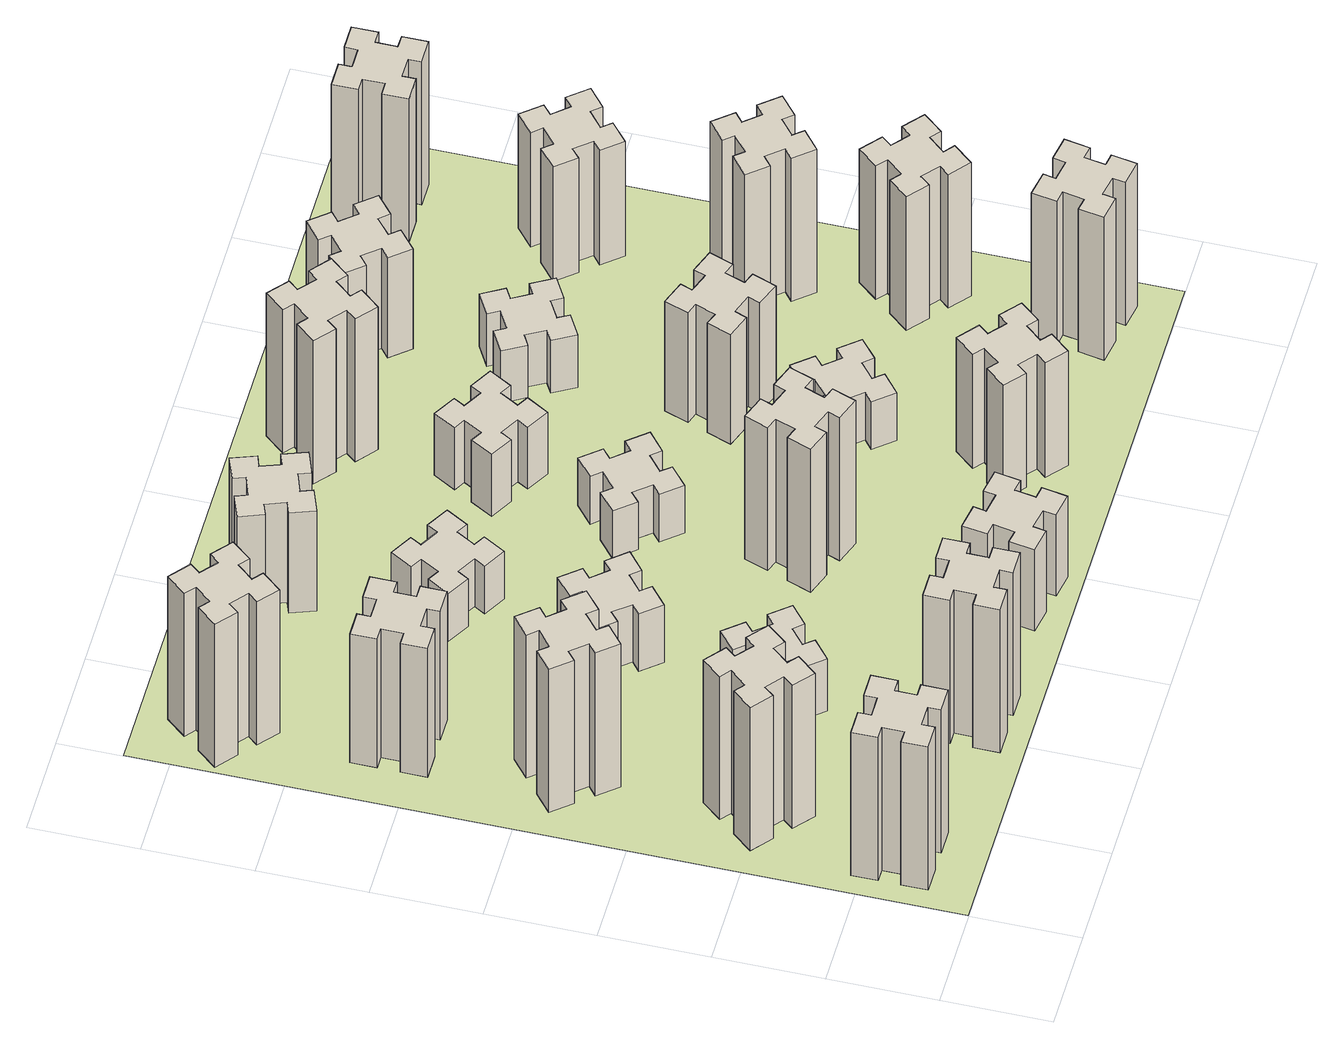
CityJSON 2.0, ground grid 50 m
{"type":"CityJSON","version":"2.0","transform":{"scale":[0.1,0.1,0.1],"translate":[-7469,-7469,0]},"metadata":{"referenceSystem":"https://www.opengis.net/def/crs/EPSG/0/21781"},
"CityObjects":{
"building1":{"type":"Building","attributes":{"class":"1000","function":"1000","usage":"1000","yearOfConstruction":2016,"roofType":"1000","measuredHeight":90,"storeysAboveGround":30,"storeysBelowGround":0},"geometry":[{"type":"Solid","lod":"1","boundaries":[[[[0,1,2,3,4,5,6,7,8,9,10,11,12,13,14,15,16,17,18,19]],[[17,16,20,21]],[[16,15,22,20]],[[15,14,23,22]],[[14,13,24,23]],[[13,12,25,24]],[[12,11,26,25]],[[11,10,27,26]],[[10,9,28,27]],[[9,8,29,28]],[[8,7,30,29]],[[7,6,31,30]],[[6,5,32,31]],[[5,4,33,32]],[[4,3,34,33]],[[3,2,35,34]],[[2,1,36,35]],[[1,0,37,36]],[[0,19,38,37]],[[19,18,39,38]],[[18,17,21,39]],[[24,25,26,27,28,29,30,31,32,33,34,35,36,37,38,39,21,20,22,23]]]]}]},
"building2":{"type":"Building","attributes":{"class":"1000","function":"1000","usage":"1000","yearOfConstruction":2016,"roofType":"1000","measuredHeight":90,"storeysAboveGround":30,"storeysBelowGround":0},"geometry":[{"type":"Solid","lod":"1","boundaries":[[[[40,41,42,43,44,45,46,47,48,49,50,51,52,53,54,55,56,57,58,59]],[[57,56,60,61]],[[56,55,62,60]],[[55,54,63,62]],[[54,53,64,63]],[[53,52,65,64]],[[52,51,66,65]],[[51,50,67,66]],[[50,49,68,67]],[[49,48,69,68]],[[48,47,70,69]],[[47,46,71,70]],[[46,45,72,71]],[[45,44,73,72]],[[44,43,74,73]],[[43,42,75,74]],[[42,41,76,75]],[[41,40,77,76]],[[40,59,78,77]],[[59,58,79,78]],[[58,57,61,79]],[[64,65,66,67,68,69,70,71,72,73,74,75,76,77,78,79,61,60,62,63]]]]}]},
"building3":{"type":"Building","attributes":{"class":"1000","function":"1000","usage":"1000","yearOfConstruction":2016,"roofType":"1000","measuredHeight":90,"storeysAboveGround":30,"storeysBelowGround":0},"geometry":[{"type":"Solid","lod":"1","boundaries":[[[[80,81,82,83,84,85,86,87,88,89,90,91,92,93,94,95,96,97,98,99]],[[97,96,100,101]],[[96,95,102,100]],[[95,94,103,102]],[[94,93,104,103]],[[93,92,105,104]],[[92,91,106,105]],[[91,90,107,106]],[[90,89,108,107]],[[89,88,109,108]],[[88,87,110,109]],[[87,86,111,110]],[[86,85,112,111]],[[85,84,113,112]],[[84,83,114,113]],[[83,82,115,114]],[[82,81,116,115]],[[81,80,117,116]],[[80,99,118,117]],[[99,98,119,118]],[[98,97,101,119]],[[104,105,106,107,108,109,110,111,112,113,114,115,116,117,118,119,101,100,102,103]]]]}]},
"building4":{"type":"Building","attributes":{"class":"1000","function":"1000","usage":"1000","yearOfConstruction":2016,"roofType":"1000","measuredHeight":81,"storeysAboveGround":30,"storeysBelowGround":0},"geometry":[{"type":"Solid","lod":"1","boundaries":[[[[120,121,122,123,124,125,126,127,128,129,130,131,132,133,134,135,136,137,138,139]],[[137,136,140,141]],[[136,135,142,140]],[[135,134,143,142]],[[134,133,144,143]],[[133,132,145,144]],[[132,131,146,145]],[[131,130,147,146]],[[130,129,148,147]],[[129,128,149,148]],[[128,127,150,149]],[[127,126,151,150]],[[126,125,152,151]],[[125,124,153,152]],[[124,123,154,153]],[[123,122,155,154]],[[122,121,156,155]],[[121,120,157,156]],[[120,139,158,157]],[[139,138,159,158]],[[138,137,141,159]],[[144,145,146,147,148,149,150,151,152,153,154,155,156,157,158,159,141,140,142,143]]]]}]},
"building5":{"type":"Building","attributes":{"class":"1000","function":"1000","usage":"1000","yearOfConstruction":2016,"roofType":"1000","measuredHeight":90,"storeysAboveGround":30,"storeysBelowGround":0},"geometry":[{"type":"Solid","lod":"1","boundaries":[[[[160,161,162,163,164,165,166,167,168,169,170,171,172,173,174,175,176,177,178,179]],[[177,176,180,181]],[[176,175,182,180]],[[175,174,183,182]],[[174,173,184,183]],[[173,172,185,184]],[[172,171,186,185]],[[171,170,187,186]],[[170,169,188,187]],[[169,168,189,188]],[[168,167,190,189]],[[167,166,191,190]],[[166,165,192,191]],[[165,164,193,192]],[[164,163,194,193]],[[163,162,195,194]],[[162,161,196,195]],[[161,160,197,196]],[[160,179,198,197]],[[179,178,199,198]],[[178,177,181,199]],[[184,185,186,187,188,189,190,191,192,193,194,195,196,197,198,199,181,180,182,183]]]]}]},
"building6":{"type":"Building","attributes":{"class":"1000","function":"1000","usage":"1000","yearOfConstruction":2016,"roofType":"1000","measuredHeight":90,"storeysAboveGround":30,"storeysBelowGround":0},"geometry":[{"type":"Solid","lod":"1","boundaries":[[[[200,201,202,203,204,205,206,207,208,209,210,211,212,213,214,215,216,217,218,219]],[[217,216,220,221]],[[216,215,222,220]],[[215,214,223,222]],[[214,213,224,223]],[[213,212,225,224]],[[212,211,226,225]],[[211,210,227,226]],[[210,209,228,227]],[[209,208,229,228]],[[208,207,230,229]],[[207,206,231,230]],[[206,205,232,231]],[[205,204,233,232]],[[204,203,234,233]],[[203,202,235,234]],[[202,201,236,235]],[[201,200,237,236]],[[200,219,238,237]],[[219,218,239,238]],[[218,217,221,239]],[[224,225,226,227,228,229,230,231,232,233,234,235,236,237,238,239,221,220,222,223]]]]}]},
"building7":{"type":"Building","attributes":{"class":"1000","function":"1000","usage":"1000","yearOfConstruction":2016,"roofType":"1000","measuredHeight":33,"storeysAboveGround":30,"storeysBelowGround":0},"geometry":[{"type":"Solid","lod":"1","boundaries":[[[[240,241,242,243,244,245,246,247,248,249,250,251,252,253,254,255,256,257,258,259]],[[257,256,260,261]],[[256,255,262,260]],[[255,254,263,262]],[[254,253,264,263]],[[253,252,265,264]],[[252,251,266,265]],[[251,250,267,266]],[[250,249,268,267]],[[249,248,269,268]],[[248,247,270,269]],[[247,246,271,270]],[[246,245,272,271]],[[245,244,273,272]],[[244,243,274,273]],[[243,242,275,274]],[[242,241,276,275]],[[241,240,277,276]],[[240,259,278,277]],[[259,258,279,278]],[[258,257,261,279]],[[264,265,266,267,268,269,270,271,272,273,274,275,276,277,278,279,261,260,262,263]]]]}]},
"building8":{"type":"Building","attributes":{"class":"1000","function":"1000","usage":"1000","yearOfConstruction":2016,"roofType":"1000","measuredHeight":36,"storeysAboveGround":30,"storeysBelowGround":0},"geometry":[{"type":"Solid","lod":"1","boundaries":[[[[280,281,282,283,284,285,286,287,288,289,290,291,292,293,294,295,296,297,298,299]],[[297,296,300,301]],[[296,295,302,300]],[[295,294,303,302]],[[294,293,304,303]],[[293,292,305,304]],[[292,291,306,305]],[[291,290,307,306]],[[290,289,308,307]],[[289,288,309,308]],[[288,287,310,309]],[[287,286,311,310]],[[286,285,312,311]],[[285,284,313,312]],[[284,283,314,313]],[[283,282,315,314]],[[282,281,316,315]],[[281,280,317,316]],[[280,299,318,317]],[[299,298,319,318]],[[298,297,301,319]],[[304,305,306,307,308,309,310,311,312,313,314,315,316,317,318,319,301,300,302,303]]]]}]},
"building9":{"type":"Building","attributes":{"class":"1000","function":"1000","usage":"1000","yearOfConstruction":2016,"roofType":"1000","measuredHeight":51,"storeysAboveGround":30,"storeysBelowGround":0},"geometry":[{"type":"Solid","lod":"1","boundaries":[[[[320,321,322,323,324,325,326,327,328,329,330,331,332,333,334,335,336,337,338,339]],[[337,336,340,341]],[[336,335,342,340]],[[335,334,343,342]],[[334,333,344,343]],[[333,332,345,344]],[[332,331,346,345]],[[331,330,347,346]],[[330,329,348,347]],[[329,328,349,348]],[[328,327,350,349]],[[327,326,351,350]],[[326,325,352,351]],[[325,324,353,352]],[[324,323,354,353]],[[323,322,355,354]],[[322,321,356,355]],[[321,320,357,356]],[[320,339,358,357]],[[339,338,359,358]],[[338,337,341,359]],[[344,345,346,347,348,349,350,351,352,353,354,355,356,357,358,359,341,340,342,343]]]]}]},
"building10":{"type":"Building","attributes":{"class":"1000","function":"1000","usage":"1000","yearOfConstruction":2016,"roofType":"1000","measuredHeight":30,"storeysAboveGround":30,"storeysBelowGround":0},"geometry":[{"type":"Solid","lod":"1","boundaries":[[[[360,361,362,363,364,365,366,367,368,369,370,371,372,373,374,375,376,377,378,379]],[[377,376,380,381]],[[376,375,382,380]],[[375,374,383,382]],[[374,373,384,383]],[[373,372,385,384]],[[372,371,386,385]],[[371,370,387,386]],[[370,369,388,387]],[[369,368,389,388]],[[368,367,390,389]],[[367,366,391,390]],[[366,365,392,391]],[[365,364,393,392]],[[364,363,394,393]],[[363,362,395,394]],[[362,361,396,395]],[[361,360,397,396]],[[360,379,398,397]],[[379,378,399,398]],[[378,377,381,399]],[[384,385,386,387,388,389,390,391,392,393,394,395,396,397,398,399,381,380,382,383]]]]}]},
"building11":{"type":"Building","attributes":{"class":"1000","function":"1000","usage":"1000","yearOfConstruction":2016,"roofType":"1000","measuredHeight":63,"storeysAboveGround":30,"storeysBelowGround":0},"geometry":[{"type":"Solid","lod":"1","boundaries":[[[[400,401,402,403,404,405,406,407,408,409,410,411,412,413,414,415,416,417,418,419]],[[417,416,420,421]],[[416,415,422,420]],[[415,414,423,422]],[[414,413,424,423]],[[413,412,425,424]],[[412,411,426,425]],[[411,410,427,426]],[[410,409,428,427]],[[409,408,429,428]],[[408,407,430,429]],[[407,406,431,430]],[[406,405,432,431]],[[405,404,433,432]],[[404,403,434,433]],[[403,402,435,434]],[[402,401,436,435]],[[401,400,437,436]],[[400,419,438,437]],[[419,418,439,438]],[[418,417,421,439]],[[424,425,426,427,428,429,430,431,432,433,434,435,436,437,438,439,421,420,422,423]]]]}]},
"building12":{"type":"Building","attributes":{"class":"1000","function":"1000","usage":"1000","yearOfConstruction":2016,"roofType":"1000","measuredHeight":90,"storeysAboveGround":30,"storeysBelowGround":0},"geometry":[{"type":"Solid","lod":"1","boundaries":[[[[440,441,442,443,444,445,446,447,448,449,450,451,452,453,454,455,456,457,458,459]],[[457,456,460,461]],[[456,455,462,460]],[[455,454,463,462]],[[454,453,464,463]],[[453,452,465,464]],[[452,451,466,465]],[[451,450,467,466]],[[450,449,468,467]],[[449,448,469,468]],[[448,447,470,469]],[[447,446,471,470]],[[446,445,472,471]],[[445,444,473,472]],[[444,443,474,473]],[[443,442,475,474]],[[442,441,476,475]],[[441,440,477,476]],[[440,459,478,477]],[[459,458,479,478]],[[458,457,461,479]],[[464,465,466,467,468,469,470,471,472,473,474,475,476,477,478,479,461,460,462,463]]]]}]},
"building13":{"type":"Building","attributes":{"class":"1000","function":"1000","usage":"1000","yearOfConstruction":2016,"roofType":"1000","measuredHeight":30,"storeysAboveGround":30,"storeysBelowGround":0},"geometry":[{"type":"Solid","lod":"1","boundaries":[[[[480,481,482,483,484,485,486,487,488,489,490,491,492,493,494,495,496,497,498,499]],[[497,496,500,501]],[[496,495,502,500]],[[495,494,503,502]],[[494,493,504,503]],[[493,492,505,504]],[[492,491,506,505]],[[491,490,507,506]],[[490,489,508,507]],[[489,488,509,508]],[[488,487,510,509]],[[487,486,511,510]],[[486,485,512,511]],[[485,484,513,512]],[[484,483,514,513]],[[483,482,515,514]],[[482,481,516,515]],[[481,480,517,516]],[[480,499,518,517]],[[499,498,519,518]],[[498,497,501,519]],[[504,505,506,507,508,509,510,511,512,513,514,515,516,517,518,519,501,500,502,503]]]]}]},
"building14":{"type":"Building","attributes":{"class":"1000","function":"1000","usage":"1000","yearOfConstruction":2016,"roofType":"1000","measuredHeight":39,"storeysAboveGround":30,"storeysBelowGround":0},"geometry":[{"type":"Solid","lod":"1","boundaries":[[[[520,521,522,523,524,525,526,527,528,529,530,531,532,533,534,535,536,537,538,539]],[[537,536,540,541]],[[536,535,542,540]],[[535,534,543,542]],[[534,533,544,543]],[[533,532,545,544]],[[532,531,546,545]],[[531,530,547,546]],[[530,529,548,547]],[[529,528,549,548]],[[528,527,550,549]],[[527,526,551,550]],[[526,525,552,551]],[[525,524,553,552]],[[524,523,554,553]],[[523,522,555,554]],[[522,521,556,555]],[[521,520,557,556]],[[520,539,558,557]],[[539,538,559,558]],[[538,537,541,559]],[[544,545,546,547,548,549,550,551,552,553,554,555,556,557,558,559,541,540,542,543]]]]}]},
"building15":{"type":"Building","attributes":{"class":"1000","function":"1000","usage":"1000","yearOfConstruction":2016,"roofType":"1000","measuredHeight":72,"storeysAboveGround":30,"storeysBelowGround":0},"geometry":[{"type":"Solid","lod":"1","boundaries":[[[[560,561,562,563,564,565,566,567,568,569,570,571,572,573,574,575,576,577,578,579]],[[577,576,580,581]],[[576,575,582,580]],[[575,574,583,582]],[[574,573,584,583]],[[573,572,585,584]],[[572,571,586,585]],[[571,570,587,586]],[[570,569,588,587]],[[569,568,589,588]],[[568,567,590,589]],[[567,566,591,590]],[[566,565,592,591]],[[565,564,593,592]],[[564,563,594,593]],[[563,562,595,594]],[[562,561,596,595]],[[561,560,597,596]],[[560,579,598,597]],[[579,578,599,598]],[[578,577,581,599]],[[584,585,586,587,588,589,590,591,592,593,594,595,596,597,598,599,581,580,582,583]]]]}]},
"building16":{"type":"Building","attributes":{"class":"1000","function":"1000","usage":"1000","yearOfConstruction":2016,"roofType":"1000","measuredHeight":90,"storeysAboveGround":30,"storeysBelowGround":0},"geometry":[{"type":"Solid","lod":"1","boundaries":[[[[600,601,602,603,604,605,606,607,608,609,610,611,612,613,614,615,616,617,618,619]],[[617,616,620,621]],[[616,615,622,620]],[[615,614,623,622]],[[614,613,624,623]],[[613,612,625,624]],[[612,611,626,625]],[[611,610,627,626]],[[610,609,628,627]],[[609,608,629,628]],[[608,607,630,629]],[[607,606,631,630]],[[606,605,632,631]],[[605,604,633,632]],[[604,603,634,633]],[[603,602,635,634]],[[602,601,636,635]],[[601,600,637,636]],[[600,619,638,637]],[[619,618,639,638]],[[618,617,621,639]],[[624,625,626,627,628,629,630,631,632,633,634,635,636,637,638,639,621,620,622,623]]]]}]},
"building17":{"type":"Building","attributes":{"class":"1000","function":"1000","usage":"1000","yearOfConstruction":2016,"roofType":"1000","measuredHeight":30,"storeysAboveGround":30,"storeysBelowGround":0},"geometry":[{"type":"Solid","lod":"1","boundaries":[[[[640,641,642,643,644,645,646,647,648,649,650,651,652,653,654,655,656,657,658,659]],[[657,656,660,661]],[[656,655,662,660]],[[655,654,663,662]],[[654,653,664,663]],[[653,652,665,664]],[[652,651,666,665]],[[651,650,667,666]],[[650,649,668,667]],[[649,648,669,668]],[[648,647,670,669]],[[647,646,671,670]],[[646,645,672,671]],[[645,644,673,672]],[[644,643,674,673]],[[643,642,675,674]],[[642,641,676,675]],[[641,640,677,676]],[[640,659,678,677]],[[659,658,679,678]],[[658,657,661,679]],[[664,665,666,667,668,669,670,671,672,673,674,675,676,677,678,679,661,660,662,663]]]]}]},
"building18":{"type":"Building","attributes":{"class":"1000","function":"1000","usage":"1000","yearOfConstruction":2016,"roofType":"1000","measuredHeight":69,"storeysAboveGround":30,"storeysBelowGround":0},"geometry":[{"type":"Solid","lod":"1","boundaries":[[[[680,681,682,683,684,685,686,687,688,689,690,691,692,693,694,695,696,697,698,699]],[[697,696,700,701]],[[696,695,702,700]],[[695,694,703,702]],[[694,693,704,703]],[[693,692,705,704]],[[692,691,706,705]],[[691,690,707,706]],[[690,689,708,707]],[[689,688,709,708]],[[688,687,710,709]],[[687,686,711,710]],[[686,685,712,711]],[[685,684,713,712]],[[684,683,714,713]],[[683,682,715,714]],[[682,681,716,715]],[[681,680,717,716]],[[680,699,718,717]],[[699,698,719,718]],[[698,697,701,719]],[[704,705,706,707,708,709,710,711,712,713,714,715,716,717,718,719,701,700,702,703]]]]}]},
"building19":{"type":"Building","attributes":{"class":"1000","function":"1000","usage":"1000","yearOfConstruction":2016,"roofType":"1000","measuredHeight":33,"storeysAboveGround":30,"storeysBelowGround":0},"geometry":[{"type":"Solid","lod":"1","boundaries":[[[[720,721,722,723,724,725,726,727,728,729,730,731,732,733,734,735,736,737,738,739]],[[737,736,740,741]],[[736,735,742,740]],[[735,734,743,742]],[[734,733,744,743]],[[733,732,745,744]],[[732,731,746,745]],[[731,730,747,746]],[[730,729,748,747]],[[729,728,749,748]],[[728,727,750,749]],[[727,726,751,750]],[[726,725,752,751]],[[725,724,753,752]],[[724,723,754,753]],[[723,722,755,754]],[[722,721,756,755]],[[721,720,757,756]],[[720,739,758,757]],[[739,738,759,758]],[[738,737,741,759]],[[744,745,746,747,748,749,750,751,752,753,754,755,756,757,758,759,741,740,742,743]]]]}]},
"building20":{"type":"Building","attributes":{"class":"1000","function":"1000","usage":"1000","yearOfConstruction":2016,"roofType":"1000","measuredHeight":90,"storeysAboveGround":30,"storeysBelowGround":0},"geometry":[{"type":"Solid","lod":"1","boundaries":[[[[760,761,762,763,764,765,766,767,768,769,770,771,772,773,774,775,776,777,778,779]],[[777,776,780,781]],[[776,775,782,780]],[[775,774,783,782]],[[774,773,784,783]],[[773,772,785,784]],[[772,771,786,785]],[[771,770,787,786]],[[770,769,788,787]],[[769,768,789,788]],[[768,767,790,789]],[[767,766,791,790]],[[766,765,792,791]],[[765,764,793,792]],[[764,763,794,793]],[[763,762,795,794]],[[762,761,796,795]],[[761,760,797,796]],[[760,779,798,797]],[[779,778,799,798]],[[778,777,781,799]],[[784,785,786,787,788,789,790,791,792,793,794,795,796,797,798,799,781,780,782,783]]]]}]},
"building21":{"type":"Building","attributes":{"class":"1000","function":"1000","usage":"1000","yearOfConstruction":2016,"roofType":"1000","measuredHeight":63,"storeysAboveGround":30,"storeysBelowGround":0},"geometry":[{"type":"Solid","lod":"1","boundaries":[[[[800,801,802,803,804,805,806,807,808,809,810,811,812,813,814,815,816,817,818,819]],[[817,816,820,821]],[[816,815,822,820]],[[815,814,823,822]],[[814,813,824,823]],[[813,812,825,824]],[[812,811,826,825]],[[811,810,827,826]],[[810,809,828,827]],[[809,808,829,828]],[[808,807,830,829]],[[807,806,831,830]],[[806,805,832,831]],[[805,804,833,832]],[[804,803,834,833]],[[803,802,835,834]],[[802,801,836,835]],[[801,800,837,836]],[[800,819,838,837]],[[819,818,839,838]],[[818,817,821,839]],[[824,825,826,827,828,829,830,831,832,833,834,835,836,837,838,839,821,820,822,823]]]]}]},
"building22":{"type":"Building","attributes":{"class":"1000","function":"1000","usage":"1000","yearOfConstruction":2016,"roofType":"1000","measuredHeight":84,"storeysAboveGround":30,"storeysBelowGround":0},"geometry":[{"type":"Solid","lod":"1","boundaries":[[[[840,841,842,843,844,845,846,847,848,849,850,851,852,853,854,855,856,857,858,859]],[[857,856,860,861]],[[856,855,862,860]],[[855,854,863,862]],[[854,853,864,863]],[[853,852,865,864]],[[852,851,866,865]],[[851,850,867,866]],[[850,849,868,867]],[[849,848,869,868]],[[848,847,870,869]],[[847,846,871,870]],[[846,845,872,871]],[[845,844,873,872]],[[844,843,874,873]],[[843,842,875,874]],[[842,841,876,875]],[[841,840,877,876]],[[840,859,878,877]],[[859,858,879,878]],[[858,857,861,879]],[[864,865,866,867,868,869,870,871,872,873,874,875,876,877,878,879,861,860,862,863]]]]}]},
"building23":{"type":"Building","attributes":{"class":"1000","function":"1000","usage":"1000","yearOfConstruction":2016,"roofType":"1000","measuredHeight":90,"storeysAboveGround":30,"storeysBelowGround":0},"geometry":[{"type":"Solid","lod":"1","boundaries":[[[[880,881,882,883,884,885,886,887,888,889,890,891,892,893,894,895,896,897,898,899]],[[897,896,900,901]],[[896,895,902,900]],[[895,894,903,902]],[[894,893,904,903]],[[893,892,905,904]],[[892,891,906,905]],[[891,890,907,906]],[[890,889,908,907]],[[889,888,909,908]],[[888,887,910,909]],[[887,886,911,910]],[[886,885,912,911]],[[885,884,913,912]],[[884,883,914,913]],[[883,882,915,914]],[[882,881,916,915]],[[881,880,917,916]],[[880,899,918,917]],[[899,898,919,918]],[[898,897,901,919]],[[904,905,906,907,908,909,910,911,912,913,914,915,916,917,918,919,901,900,902,903]]]]}]},
"building24":{"type":"Building","attributes":{"class":"1000","function":"1000","usage":"1000","yearOfConstruction":2016,"roofType":"1000","measuredHeight":72,"storeysAboveGround":30,"storeysBelowGround":0},"geometry":[{"type":"Solid","lod":"1","boundaries":[[[[920,921,922,923,924,925,926,927,928,929,930,931,932,933,934,935,936,937,938,939]],[[937,936,940,941]],[[936,935,942,940]],[[935,934,943,942]],[[934,933,944,943]],[[933,932,945,944]],[[932,931,946,945]],[[931,930,947,946]],[[930,929,948,947]],[[929,928,949,948]],[[928,927,950,949]],[[927,926,951,950]],[[926,925,952,951]],[[925,924,953,952]],[[924,923,954,953]],[[923,922,955,954]],[[922,921,956,955]],[[921,920,957,956]],[[920,939,958,957]],[[939,938,959,958]],[[938,937,941,959]],[[944,945,946,947,948,949,950,951,952,953,954,955,956,957,958,959,941,940,942,943]]]]}]},
"building25":{"type":"Building","attributes":{"class":"1000","function":"1000","usage":"1000","yearOfConstruction":2016,"roofType":"1000","measuredHeight":90,"storeysAboveGround":30,"storeysBelowGround":0},"geometry":[{"type":"Solid","lod":"1","boundaries":[[[[960,961,962,963,964,965,966,967,968,969,970,971,972,973,974,975,976,977,978,979]],[[977,976,980,981]],[[976,975,982,980]],[[975,974,983,982]],[[974,973,984,983]],[[973,972,985,984]],[[972,971,986,985]],[[971,970,987,986]],[[970,969,988,987]],[[969,968,989,988]],[[968,967,990,989]],[[967,966,991,990]],[[966,965,992,991]],[[965,964,993,992]],[[964,963,994,993]],[[963,962,995,994]],[[962,961,996,995]],[[961,960,997,996]],[[960,979,998,997]],[[979,978,999,998]],[[978,977,981,999]],[[984,985,986,987,988,989,990,991,992,993,994,995,996,997,998,999,981,980,982,983]]]]}]},
"landuse1":{"type":"LandUse","attributes":{"name":"plot1","function":"1010"},"geometry":[{"type":"MultiSurface","lod":"1","boundaries":[[[1000,1001,1002,1003]]]}]}
},
"vertices":[
[165,425,0],[165,325,0],[105,325,0],[105,205,0],[225,205,0],[225,265,0],[325,265,0],[325,205,0],[445,205,0],[445,325,0],[385,325,0],[385,425,0],[445,425,0],[445,545,0],[325,545,0],[325,485,0],[225,485,0],[225,545,0],[105,545,0],[105,425,0],[225,485,900],[225,545,900],[325,485,900],[325,545,900],[445,545,900],[445,425,900],[385,425,900],[385,325,900],[445,325,900],[445,205,900],[325,205,900],[325,265,900],[225,265,900],[225,205,900],[105,205,900],[105,325,900],[165,325,900],[165,425,900],[105,425,900],[105,545,900],
[484,1067,0],[408,1132,0],[446,1178,0],[354,1255,0],[277,1163,0],[323,1124,0],[259,1048,0],[213,1086,0],[136,994,0],[228,917,0],[266,963,0],[343,899,0],[304,853,0],[396,776,0],[473,868,0],[427,906,0],[492,983,0],[538,944,0],[615,1036,0],[523,1113,0],[492,983,900],[538,944,900],[427,906,900],[473,868,900],[396,776,900],[304,853,900],[343,899,900],[266,963,900],[228,917,900],[136,994,900],[213,1086,900],[259,1048,900],[323,1124,900],[277,1163,900],[354,1255,900],[446,1178,900],[408,1132,900],[484,1067,900],[523,1113,900],[615,1036,900],
[492,1888,0],[427,1964,0],[473,2003,0],[396,2095,0],[304,2018,0],[343,1972,0],[266,1907,0],[228,1953,0],[136,1876,0],[213,1784,0],[259,1823,0],[323,1746,0],[277,1708,0],[354,1616,0],[446,1693,0],[408,1739,0],[484,1803,0],[523,1757,0],[615,1834,0],[538,1926,0],[484,1803,900],[523,1757,900],[408,1739,900],[446,1693,900],[354,1616,900],[277,1708,900],[323,1746,900],[259,1823,900],[213,1784,900],[136,1876,900],[228,1953,900],[266,1907,900],[343,1972,900],[304,2018,900],[396,2095,900],[473,2003,900],[427,1964,900],[492,1888,900],[538,1926,900],[615,1834,900],
[485,2545,0],[485,2645,0],[545,2645,0],[545,2765,0],[425,2765,0],[425,2705,0],[325,2705,0],[325,2765,0],[205,2765,0],[205,2645,0],[265,2645,0],[265,2545,0],[205,2545,0],[205,2425,0],[325,2425,0],[325,2485,0],[425,2485,0],[425,2425,0],[545,2425,0],[545,2545,0],[425,2485,810],[425,2425,810],[325,2485,810],[325,2425,810],[205,2425,810],[205,2545,810],[265,2545,810],[265,2645,810],[205,2645,810],[205,2765,810],[325,2765,810],[325,2705,810],[425,2705,810],[425,2765,810],[545,2765,810],[545,2645,810],[485,2645,810],[485,2545,810],[545,2545,810],[545,2425,810],
[1225,225,0],[1225,325,0],[1285,325,0],[1285,445,0],[1165,445,0],[1165,385,0],[1065,385,0],[1065,445,0],[945,445,0],[945,325,0],[1005,325,0],[1005,225,0],[945,225,0],[945,105,0],[1065,105,0],[1065,165,0],[1165,165,0],[1165,105,0],[1285,105,0],[1285,225,0],[1165,165,900],[1165,105,900],[1065,165,900],[1065,105,900],[945,105,900],[945,225,900],[1005,225,900],[1005,325,900],[945,325,900],[945,445,900],[1065,445,900],[1065,385,900],[1165,385,900],[1165,445,900],[1285,445,900],[1285,325,900],[1225,325,900],[1225,225,900],[1285,225,900],[1285,105,900],
[384,3387,0],[308,3452,0],[346,3498,0],[254,3575,0],[177,3483,0],[223,3444,0],[159,3368,0],[113,3406,0],[36,3314,0],[128,3237,0],[166,3283,0],[243,3219,0],[204,3173,0],[296,3096,0],[373,3188,0],[327,3226,0],[392,3303,0],[438,3264,0],[515,3356,0],[423,3433,0],[392,3303,900],[438,3264,900],[327,3226,900],[373,3188,900],[296,3096,900],[204,3173,900],[243,3219,900],[166,3283,900],[128,3237,900],[36,3314,900],[113,3406,900],[159,3368,900],[223,3444,900],[177,3483,900],[254,3575,900],[346,3498,900],[308,3452,900],[384,3387,900],[423,3433,900],[515,3356,900],
[983,1232,0],[906,1167,0],[868,1213,0],[776,1136,0],[853,1044,0],[899,1083,0],[963,1006,0],[917,968,0],[994,876,0],[1086,953,0],[1048,999,0],[1124,1063,0],[1163,1017,0],[1255,1094,0],[1178,1186,0],[1132,1148,0],[1067,1224,0],[1113,1263,0],[1036,1355,0],[944,1278,0],[1067,1224,330],[1113,1263,330],[1132,1148,330],[1178,1186,330],[1255,1094,330],[1163,1017,330],[1124,1063,330],[1048,999,330],[1086,953,330],[994,876,330],[917,968,330],[963,1006,330],[899,1083,330],[853,1044,330],[776,1136,330],[868,1213,330],[906,1167,330],[983,1232,330],[944,1278,330],[1036,1355,330],
[1083,1972,0],[1006,1907,0],[968,1953,0],[876,1876,0],[953,1784,0],[999,1823,0],[1063,1746,0],[1017,1708,0],[1094,1616,0],[1186,1693,0],[1148,1739,0],[1224,1803,0],[1263,1757,0],[1355,1834,0],[1278,1926,0],[1232,1888,0],[1167,1964,0],[1213,2003,0],[1136,2095,0],[1044,2018,0],[1167,1964,360],[1213,2003,360],[1232,1888,360],[1278,1926,360],[1355,1834,360],[1263,1757,360],[1224,1803,360],[1148,1739,360],[1186,1693,360],[1094,1616,360],[1017,1708,360],[1063,1746,360],[999,1823,360],[953,1784,360],[876,1876,360],[968,1953,360],[1006,1907,360],[1083,1972,360],[1044,2018,360],[1136,2095,360],
[1756,344,0],[1738,245,0],[1679,256,0],[1658,137,0],[1777,117,0],[1787,176,0],[1885,158,0],[1875,99,0],[1993,78,0],[2014,197,0],[1955,207,0],[1972,305,0],[2031,295,0],[2052,413,0],[1934,434,0],[1924,375,0],[1825,392,0],[1836,451,0],[1717,472,0],[1697,354,0],[1825,392,510],[1836,451,510],[1924,375,510],[1934,434,510],[2052,413,510],[2031,295,510],[1972,305,510],[1955,207,510],[2014,197,510],[1993,78,510],[1875,99,510],[1885,158,510],[1787,176,510],[1777,117,510],[1658,137,510],[1679,256,510],[1738,245,510],[1756,344,510],[1697,354,510],[1717,472,510],
[1314,2666,0],[1227,2716,0],[1257,2768,0],[1153,2828,0],[1093,2724,0],[1145,2694,0],[1095,2607,0],[1043,2637,0],[983,2533,0],[1087,2473,0],[1117,2525,0],[1204,2475,0],[1174,2423,0],[1278,2363,0],[1338,2467,0],[1286,2497,0],[1336,2584,0],[1388,2554,0],[1448,2658,0],[1344,2718,0],[1336,2584,300],[1388,2554,300],[1286,2497,300],[1338,2467,300],[1278,2363,300],[1174,2423,300],[1204,2475,300],[1117,2525,300],[1087,2473,300],[983,2533,300],[1043,2637,300],[1095,2607,300],[1145,2694,300],[1093,2724,300],[1153,2828,300],[1257,2768,300],[1227,2716,300],[1314,2666,300],[1344,2718,300],[1448,2658,300],
[1125,3456,0],[1031,3422,0],[1010,3478,0],[897,3437,0],[939,3324,0],[995,3345,0],[1029,3251,0],[973,3230,0],[1014,3117,0],[1127,3159,0],[1106,3215,0],[1200,3249,0],[1220,3193,0],[1333,3234,0],[1292,3347,0],[1236,3326,0],[1202,3420,0],[1258,3440,0],[1217,3553,0],[1104,3512,0],[1202,3420,630],[1258,3440,630],[1236,3326,630],[1292,3347,630],[1333,3234,630],[1220,3193,630],[1200,3249,630],[1106,3215,630],[1127,3159,630],[1014,3117,630],[973,3230,630],[1029,3251,630],[995,3345,630],[939,3324,630],[897,3437,630],[1010,3478,630],[1031,3422,630],[1125,3456,630],[1104,3512,630],[1217,3553,630],
[1769,1300,0],[1735,1206,0],[1679,1227,0],[1637,1114,0],[1750,1073,0],[1771,1129,0],[1865,1095,0],[1844,1039,0],[1957,997,0],[1998,1110,0],[1942,1131,0],[1976,1225,0],[2032,1204,0],[2073,1317,0],[1960,1358,0],[1940,1302,0],[1846,1336,0],[1867,1392,0],[1754,1433,0],[1713,1320,0],[1846,1336,900],[1867,1392,900],[1940,1302,900],[1960,1358,900],[2073,1317,900],[2032,1204,900],[1976,1225,900],[1942,1131,900],[1998,1110,900],[1957,997,900],[1844,1039,900],[1865,1095,900],[1771,1129,900],[1750,1073,900],[1637,1114,900],[1679,1227,900],[1735,1206,900],[1769,1300,900],[1713,1320,900],[1754,1433,900],
[1972,1988,0],[1907,2064,0],[1953,2103,0],[1876,2195,0],[1784,2118,0],[1823,2072,0],[1746,2007,0],[1708,2053,0],[1616,1976,0],[1693,1884,0],[1739,1923,0],[1803,1846,0],[1757,1808,0],[1834,1716,0],[1926,1793,0],[1888,1839,0],[1964,1903,0],[2003,1857,0],[2095,1934,0],[2018,2026,0],[1964,1903,300],[2003,1857,300],[1888,1839,300],[1926,1793,300],[1834,1716,300],[1757,1808,300],[1803,1846,300],[1739,1923,300],[1693,1884,300],[1616,1976,300],[1708,2053,300],[1746,2007,300],[1823,2072,300],[1784,2118,300],[1876,2195,300],[1953,2103,300],[1907,2064,300],[1972,1988,300],[2018,2026,300],[2095,1934,300],
[2026,2497,0],[2076,2584,0],[2128,2554,0],[2188,2658,0],[2084,2718,0],[2054,2666,0],[1967,2716,0],[1997,2768,0],[1893,2828,0],[1833,2724,0],[1885,2694,0],[1835,2607,0],[1783,2637,0],[1723,2533,0],[1827,2473,0],[1857,2525,0],[1944,2475,0],[1914,2423,0],[2018,2363,0],[2078,2467,0],[1944,2475,390],[1914,2423,390],[1857,2525,390],[1827,2473,390],[1723,2533,390],[1783,2637,390],[1835,2607,390],[1885,2694,390],[1833,2724,390],[1893,2828,390],[1997,2768,390],[1967,2716,390],[2054,2666,390],[2084,2718,390],[2188,2658,390],[2128,2554,390],[2076,2584,390],[2026,2497,390],[2078,2467,390],[2018,2363,390],
[2486,423,0],[2563,359,0],[2524,313,0],[2616,236,0],[2693,328,0],[2647,366,0],[2712,443,0],[2758,404,0],[2835,496,0],[2743,573,0],[2704,527,0],[2628,592,0],[2666,638,0],[2574,715,0],[2497,623,0],[2543,584,0],[2479,508,0],[2433,546,0],[2356,454,0],[2448,377,0],[2479,508,720],[2433,546,720],[2543,584,720],[2497,623,720],[2574,715,720],[2666,638,720],[2628,592,720],[2704,527,720],[2743,573,720],[2835,496,720],[2758,404,720],[2712,443,720],[2647,366,720],[2693,328,720],[2616,236,720],[2524,313,720],[2563,359,720],[2486,423,720],[2448,377,720],[2356,454,720],
[1846,3283,0],[1923,3219,0],[1884,3173,0],[1976,3096,0],[2053,3188,0],[2007,3226,0],[2072,3303,0],[2118,3264,0],[2195,3356,0],[2103,3433,0],[2064,3387,0],[1988,3452,0],[2026,3498,0],[1934,3575,0],[1857,3483,0],[1903,3444,0],[1839,3368,0],[1793,3406,0],[1716,3314,0],[1808,3237,0],[1839,3368,900],[1793,3406,900],[1903,3444,900],[1857,3483,900],[1934,3575,900],[2026,3498,900],[1988,3452,900],[2064,3387,900],[2103,3433,900],[2195,3356,900],[2118,3264,900],[2072,3303,900],[2007,3226,900],[2053,3188,900],[1976,3096,900],[1884,3173,900],[1923,3219,900],[1846,3283,900],[1808,3237,900],[1716,3314,900],
[2563,1332,0],[2486,1267,0],[2448,1313,0],[2356,1236,0],[2433,1144,0],[2479,1183,0],[2543,1106,0],[2497,1068,0],[2574,976,0],[2666,1053,0],[2628,1099,0],[2704,1163,0],[2743,1117,0],[2835,1194,0],[2758,1286,0],[2712,1248,0],[2647,1324,0],[2693,1363,0],[2616,1455,0],[2524,1378,0],[2647,1324,300],[2693,1363,300],[2712,1248,300],[2758,1286,300],[2835,1194,300],[2743,1117,300],[2704,1163,300],[2628,1099,300],[2666,1053,300],[2574,976,300],[2497,1068,300],[2543,1106,300],[2479,1183,300],[2433,1144,300],[2356,1236,300],[2448,1313,300],[2486,1267,300],[2563,1332,300],[2524,1378,300],[2616,1455,300],
[2682,1671,0],[2716,1765,0],[2772,1744,0],[2813,1857,0],[2700,1898,0],[2680,1842,0],[2586,1876,0],[2607,1932,0],[2494,1973,0],[2453,1860,0],[2509,1840,0],[2475,1746,0],[2419,1767,0],[2377,1654,0],[2490,1613,0],[2511,1669,0],[2605,1635,0],[2584,1579,0],[2697,1537,0],[2738,1650,0],[2605,1635,690],[2584,1579,690],[2511,1669,690],[2490,1613,690],[2377,1654,690],[2419,1767,690],[2475,1746,690],[2509,1840,690],[2453,1860,690],[2494,1973,690],[2607,1932,690],[2586,1876,690],[2680,1842,690],[2700,1898,690],[2813,1857,690],[2772,1744,690],[2716,1765,690],[2682,1671,690],[2738,1650,690],[2697,1537,690],
[2475,2584,0],[2525,2497,0],[2473,2467,0],[2533,2363,0],[2637,2423,0],[2607,2475,0],[2694,2525,0],[2724,2473,0],[2828,2533,0],[2768,2637,0],[2716,2607,0],[2666,2694,0],[2718,2724,0],[2658,2828,0],[2554,2768,0],[2584,2716,0],[2497,2666,0],[2467,2718,0],[2363,2658,0],[2423,2554,0],[2497,2666,330],[2467,2718,330],[2584,2716,330],[2554,2768,330],[2658,2828,330],[2718,2724,330],[2666,2694,330],[2716,2607,330],[2768,2637,330],[2828,2533,330],[2724,2473,330],[2694,2525,330],[2607,2475,330],[2637,2423,330],[2533,2363,330],[2473,2467,330],[2525,2497,330],[2475,2584,330],[2423,2554,330],[2363,2658,330],
[3504,475,0],[3405,492,0],[3416,551,0],[3297,572,0],[3277,454,0],[3336,444,0],[3318,345,0],[3259,356,0],[3238,237,0],[3357,217,0],[3367,276,0],[3465,258,0],[3455,199,0],[3573,178,0],[3594,297,0],[3535,307,0],[3552,405,0],[3611,395,0],[3632,513,0],[3514,534,0],[3552,405,900],[3611,395,900],[3535,307,900],[3594,297,900],[3573,178,900],[3455,199,900],[3465,258,900],[3367,276,900],[3357,217,900],[3238,237,900],[3259,356,900],[3318,345,900],[3336,444,900],[3277,454,900],[3297,572,900],[3416,551,900],[3405,492,900],[3504,475,900],[3514,534,900],[3632,513,900],
[2712,3368,0],[2647,3444,0],[2693,3483,0],[2616,3575,0],[2524,3498,0],[2563,3452,0],[2486,3387,0],[2448,3433,0],[2356,3356,0],[2433,3264,0],[2479,3303,0],[2543,3226,0],[2497,3188,0],[2574,3096,0],[2666,3173,0],[2628,3219,0],[2704,3283,0],[2743,3237,0],[2835,3314,0],[2758,3406,0],[2704,3283,630],[2743,3237,630],[2628,3219,630],[2666,3173,630],[2574,3096,630],[2497,3188,630],[2543,3226,630],[2479,3303,630],[2433,3264,630],[2356,3356,630],[2448,3433,630],[2486,3387,630],[2563,3452,630],[2524,3498,630],[2616,3575,630],[2693,3483,630],[2647,3444,630],[2712,3368,630],[2758,3406,630],[2835,3314,630],
[3487,1006,0],[3552,1083,0],[3598,1044,0],[3675,1136,0],[3583,1213,0],[3544,1167,0],[3468,1232,0],[3506,1278,0],[3414,1355,0],[3337,1263,0],[3383,1224,0],[3319,1148,0],[3273,1186,0],[3196,1094,0],[3288,1017,0],[3326,1063,0],[3403,999,0],[3364,953,0],[3456,876,0],[3533,968,0],[3403,999,840],[3364,953,840],[3326,1063,840],[3288,1017,840],[3196,1094,840],[3273,1186,840],[3319,1148,840],[3383,1224,840],[3337,1263,840],[3414,1355,840],[3506,1278,840],[3468,1232,840],[3544,1167,840],[3583,1213,840],[3675,1136,840],[3598,1044,840],[3552,1083,840],[3487,1006,840],[3533,968,840],[3456,876,840],
[3368,1639,0],[3444,1703,0],[3483,1657,0],[3575,1734,0],[3498,1826,0],[3452,1788,0],[3387,1864,0],[3433,1903,0],[3356,1995,0],[3264,1918,0],[3303,1872,0],[3226,1807,0],[3188,1853,0],[3096,1776,0],[3173,1684,0],[3219,1723,0],[3283,1646,0],[3237,1608,0],[3314,1516,0],[3406,1593,0],[3283,1646,900],[3237,1608,900],[3219,1723,900],[3173,1684,900],[3096,1776,900],[3188,1853,900],[3226,1807,900],[3303,1872,900],[3264,1918,900],[3356,1995,900],[3433,1903,900],[3387,1864,900],[3452,1788,900],[3498,1826,900],[3575,1734,900],[3483,1657,900],[3444,1703,900],[3368,1639,900],[3406,1593,900],[3314,1516,900],
[3219,2563,0],[3283,2486,0],[3237,2448,0],[3314,2356,0],[3406,2433,0],[3368,2479,0],[3444,2543,0],[3483,2497,0],[3575,2574,0],[3498,2666,0],[3452,2628,0],[3387,2704,0],[3433,2743,0],[3356,2835,0],[3264,2758,0],[3303,2712,0],[3226,2647,0],[3188,2693,0],[3096,2616,0],[3173,2524,0],[3226,2647,720],[3188,2693,720],[3303,2712,720],[3264,2758,720],[3356,2835,720],[3433,2743,720],[3387,2704,720],[3452,2628,720],[3498,2666,720],[3575,2574,720],[3483,2497,720],[3444,2543,720],[3368,2479,720],[3406,2433,720],[3314,2356,720],[3237,2448,720],[3283,2486,720],[3219,2563,720],[3173,2524,720],[3096,2616,720],
[3285,3325,0],[3385,3325,0],[3385,3265,0],[3505,3265,0],[3505,3385,0],[3445,3385,0],[3445,3485,0],[3505,3485,0],[3505,3605,0],[3385,3605,0],[3385,3545,0],[3285,3545,0],[3285,3605,0],[3165,3605,0],[3165,3485,0],[3225,3485,0],[3225,3385,0],[3165,3385,0],[3165,3265,0],[3285,3265,0],[3225,3385,900],[3165,3385,900],[3225,3485,900],[3165,3485,900],[3165,3605,900],[3285,3605,900],[3285,3545,900],[3385,3545,900],[3385,3605,900],[3505,3605,900],[3505,3485,900],[3445,3485,900],[3445,3385,900],[3505,3385,900],[3505,3265,900],[3385,3265,900],[3385,3325,900],[3285,3325,900],[3285,3265,900],[3165,3265,900],
[5,3705,0],[3705,3705,0],[3705,5,0],[5,5,0]
]}
